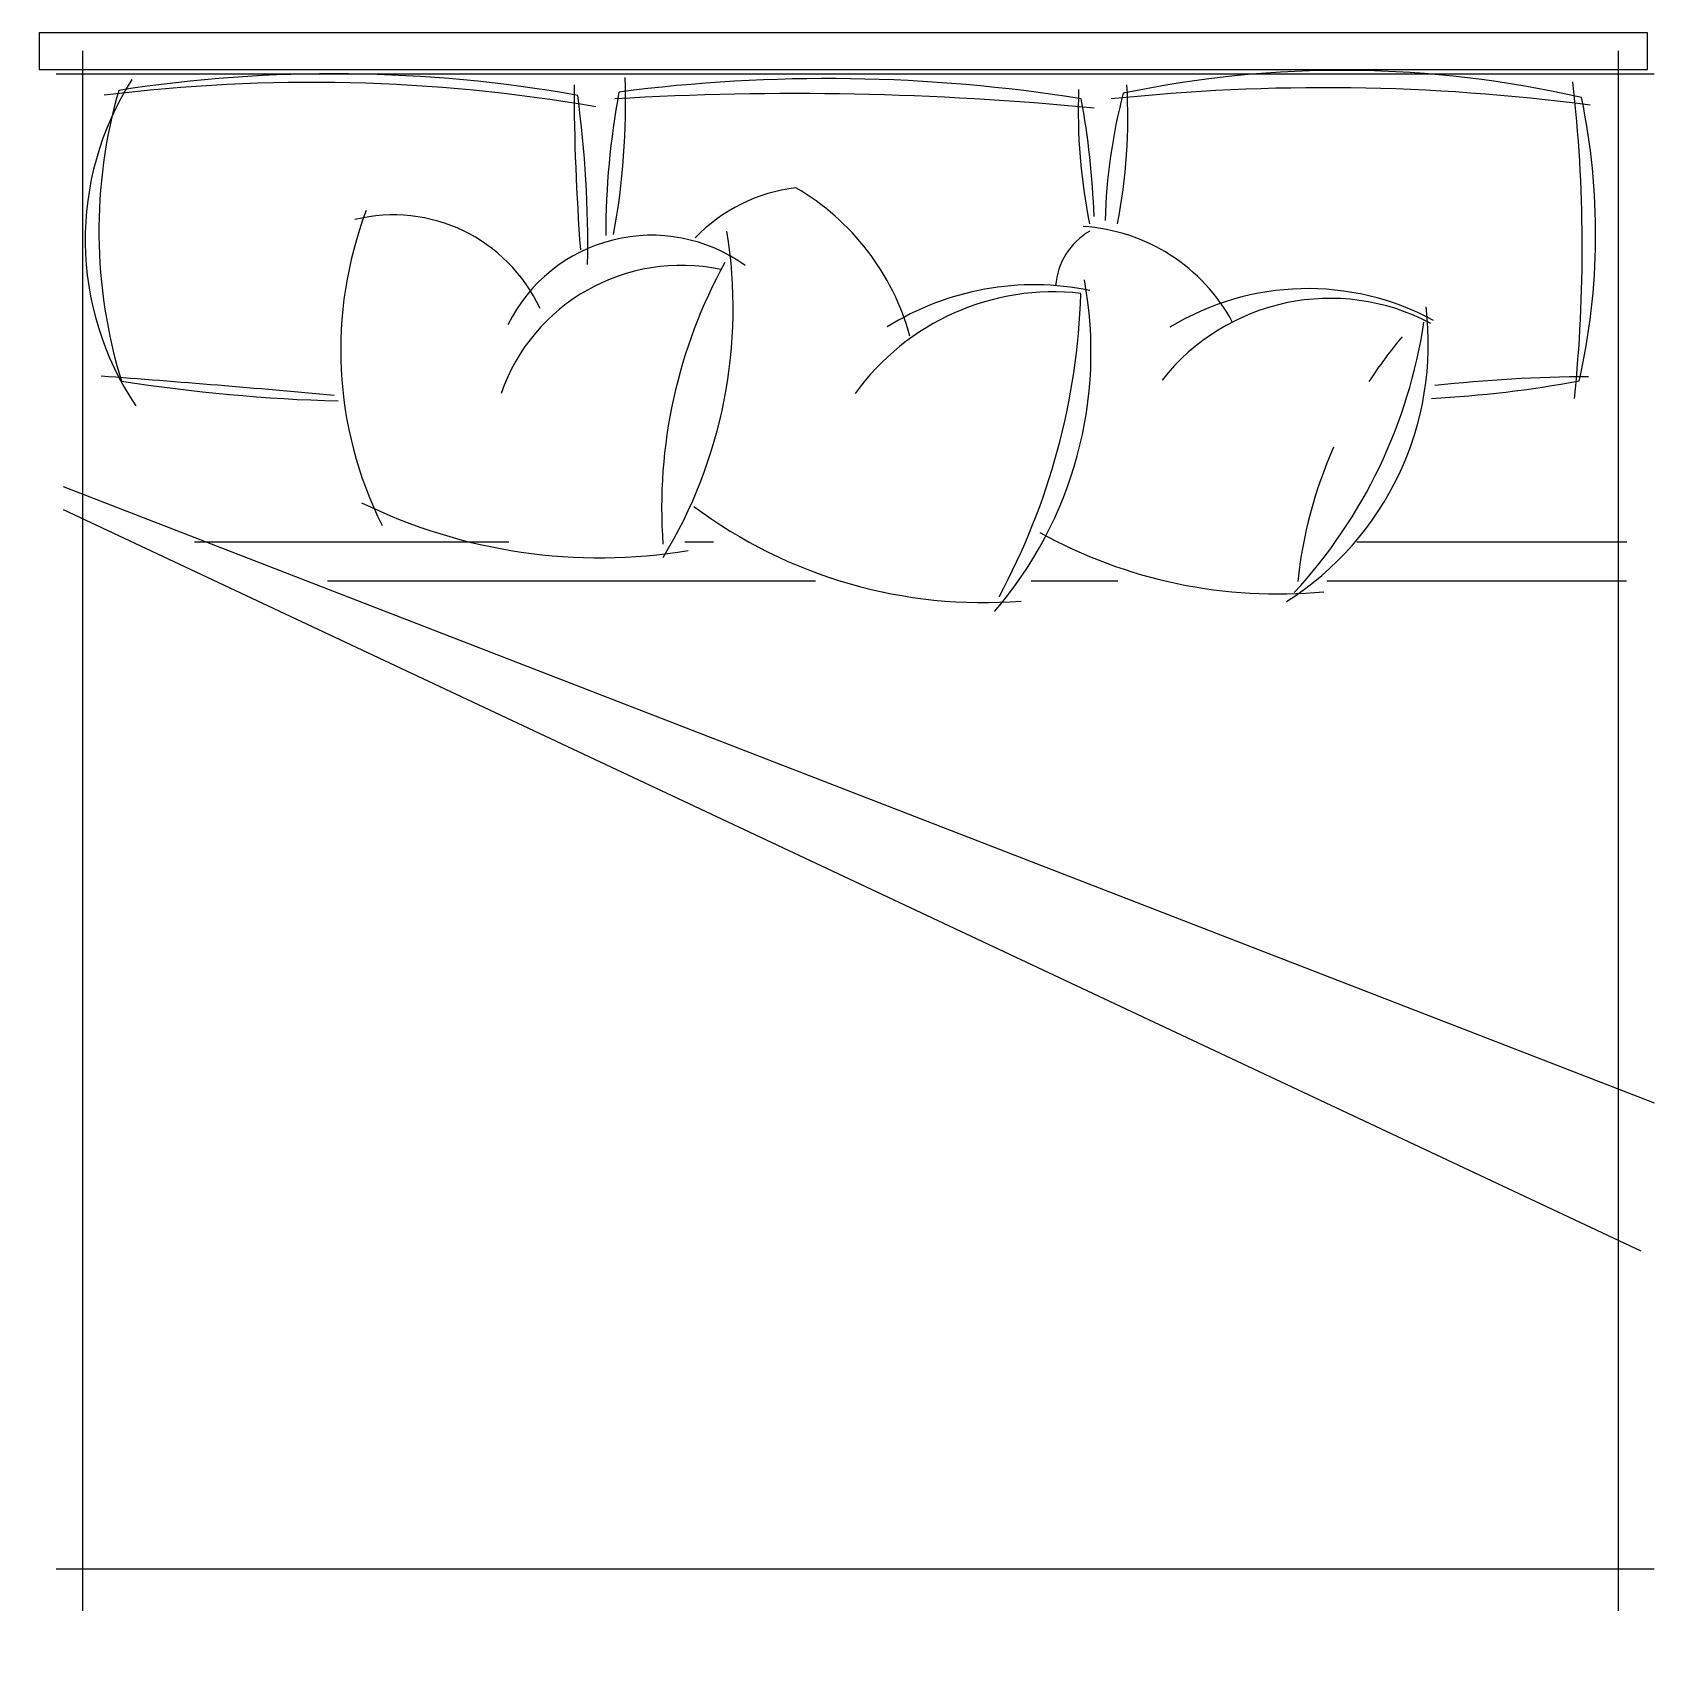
# Model space of a CAD drawing. Header units: millimetres. Extents: x -1055 to 1077, y -2113 to 0.
import ezdxf

# ---------------------------------------------------------------- set-up
doc = ezdxf.new("R2010")
doc.units = ezdxf.units.MM
doc.header["$MEASUREMENT"] = 0

msp = doc.modelspace()

# ---------------------------------------------------------------- wipeouts: each hides what was drawn before it
msp.add_wipeout([(1029.9, -496.7), (1023.8, -241.6), (1021.4, -58.6), (1021.4, -47.7), (1047, -47.7), (1047, 0), (-1047, 0), (-1047, -47.7), (-1003.2, -47.7), (-1010.5, -470.1), (-1015.8, -590.7), (-1001.3, -885.1), (-1009, -1091.1), (-1014.4, -1214.1), (-1004.6, -1383.3), (-1012.1, -1620.1), (-1005.9, -1812.7), (-1020.2, -1940.1), (-1055.5, -2000), (-1055.5, -2054.8), (-1015.6, -2107.3), (-972.3, -2110), (-918.9, -2068.6), (-874.6, -2045), (-749.1, -2056), (-581.8, -2051), (-390.7, -2030.6), (-253.9, -2032.9), (-134.4, -2026.7), (15.7, -2028.4), (100.8, -2039.8), (231.6, -2025.7), (427.2, -2032.7), (553.2, -2029), (717.3, -2041.2), (813.5, -2056.2), (892.7, -2045), (937.1, -2068.6), (1008.5, -2112.7), (1033.8, -2107.3), (1064.6, -2076.7), (1076.7, -2011.5), (1047.7, -1951.9), (1030.7, -1910.2), (1019.3, -1685.4), (1031, -1602.1), (1068.8, -1520.7), (1055.7, -1393.3), (1033.9, -1287.8), (1009, -1013.9), (1019.4, -885.1), (1019.4, -730.9), (1020.3, -626.5)])

# ---------------------------------------------------------------- next in the draw order: linework, layer by layer
at = {"color": 8, "linetype": 'ByBlock'}
for p, q in [((-990.8, -23.4), (-990.8, -2054.7)), ((1009, -23.4), (1009, -2054.7)), ((-1025.2, -53.4), (1055.7, -53.4)), ((-1025.2, -2000), (1055.7, -2000))]:
    msp.add_line(p, q, dxfattribs=at)
at = {"color": 250, "linetype": 'ByBlock'}
for p, q in [((-1015.8, -590.7), (1055.7, -1393.3)), ((-1015.8, -620.8), (1038.4, -1586.1)), ((-844.7, -663), (-435.6, -663)), ((-206.3, -663), (-169.3, -663)), ((668.5, -663), (1020, -663)), ((-671.8, -713.8), (-36.4, -713.8)), ((244.4, -713.8), (357.5, -713.8)), ((629.4, -713.8), (1019.6, -713.8))]:
    msp.add_line(p, q, dxfattribs=at)
at = {"linetype": 'ByBlock'}
msp.add_lwpolyline([(-1047, -47.7), (1047, -47.7), (1047, 0), (-1047, 0)], close=True, dxfattribs=at)
at = {"color": 250, "linetype": 'ByBlock'}
for centre, radius, start, end in [((-598.5, -269.5), 388.7, 147.51, 213.8336), ((-1229.1, -91.8), 945.5, 349.589, 2.0447), ((-950.8, -279.5), 1912.9, 354.0935, 6.4707), ((-693.2, -2253.9), 2189.2, 80.25, 97.0709), ((2562.2, -62.6), 2912.9, 180.1063, 184.3312), ((-62.7, -4044.6), 3965.4, 84.3658, 93.3969), ((1043.3, -102), 737.5, 177.8261, 191.4767), ((626.4, -2709.2), 2637.6, 82.4664, 96.0397), ((-375.5, -108.6), 745.9, 349.1667, 3.123), ((-211.1, -551.3), 248.4, 78.0413, 160.8342), ((422.9, -618.3), 659.5, 151.0456, 184.1497), ((273.5, -655.2), 317.8, 83.5607, 144.2853), ((-579.2, -311.7), 888.9, 331.605, 358.1749), ((633.9, -624.2), 278.3, 61.8876, 141.8707), ((98.4, -278.2), 664.9, 317.3201, 351.4624), ((1182.1, -778.2), 593.9, 139.9508, 146.951), ((-2206.9, -17379.7), 16977.8, 84.78311, 85.80956), ((983.4, -2417.2), 1969.4, 90.3848, 96.2107), ((1182.1, -778.2), 593.9, 156.2982, 173.8539)]:
    msp.add_arc(centre, radius, start, end, dxfattribs=at)
at = {"linetype": 'ByBlock'}
for centre, radius, start, end in [((-664.1, -1871.7), 1818.2, 79.9202, 98.8419), ((-20.9, -2157.5), 2097.8, 80.934, 97.4266), ((650.1, -1431.2), 1382.2, 76.9925, 101.9299), ((-307.5, -258.4), 661.9, 163.9263, 197.1409), ((-1837.9, -279.4), 1505.1, 359.1536, 7.5533), ((726.1, -265.4), 1035.5, 169.5301, 179.934), ((1076.3, -265), 735.8, 165.3434, 178.3876), ((107.3, -262), 872.2, 347.3175, 11.7435), ((-670.5, -271), 997.4, 1.8337, 10.6945), ((-35.5, -419.1), 218.9, 96.8992, 136.0421), ((-224.7, -480.8), 323, 15.4018, 59.7122), ((-141.7, -412.8), 512.8, 159.3026, 206.5026), ((-585.7, -447.2), 210, 24.7523, 103.9192), ((297.6, -489.3), 237.4, 28.1996, 86.5061), ((-249.8, -471.9), 208.2, 54.1671, 153.8421), ((-768.3, -358.2), 624.8, 328.6542, 9.1977), ((366.1, -336), 89.9, 120.1134, 175.8974), ((248.4, -689.4), 361.2, 78.4081, 122.0077), ((-193.2, -416), 515.7, 319.1339, 10.5299), ((604.7, -678.2), 345, 61.6404, 121.3345), ((364.8, -405.1), 396.9, 302.3262, 7), ((-596.9, 1728.3), 2208.6, 261.0632, 268.4152), ((678.8, 1077.8), 1556.5, 273.2105, 280.3406), ((-316.8, 23.5), 707.2, 243.96, 279.3474), ((182.3, -112.7), 629.3, 233.2201, 274.4972), ((565, -93.7), 637, 240.9467, 275.467)]:
    msp.add_arc(centre, radius, start, end, dxfattribs=at)

doc.saveas('drawing.dxf')
